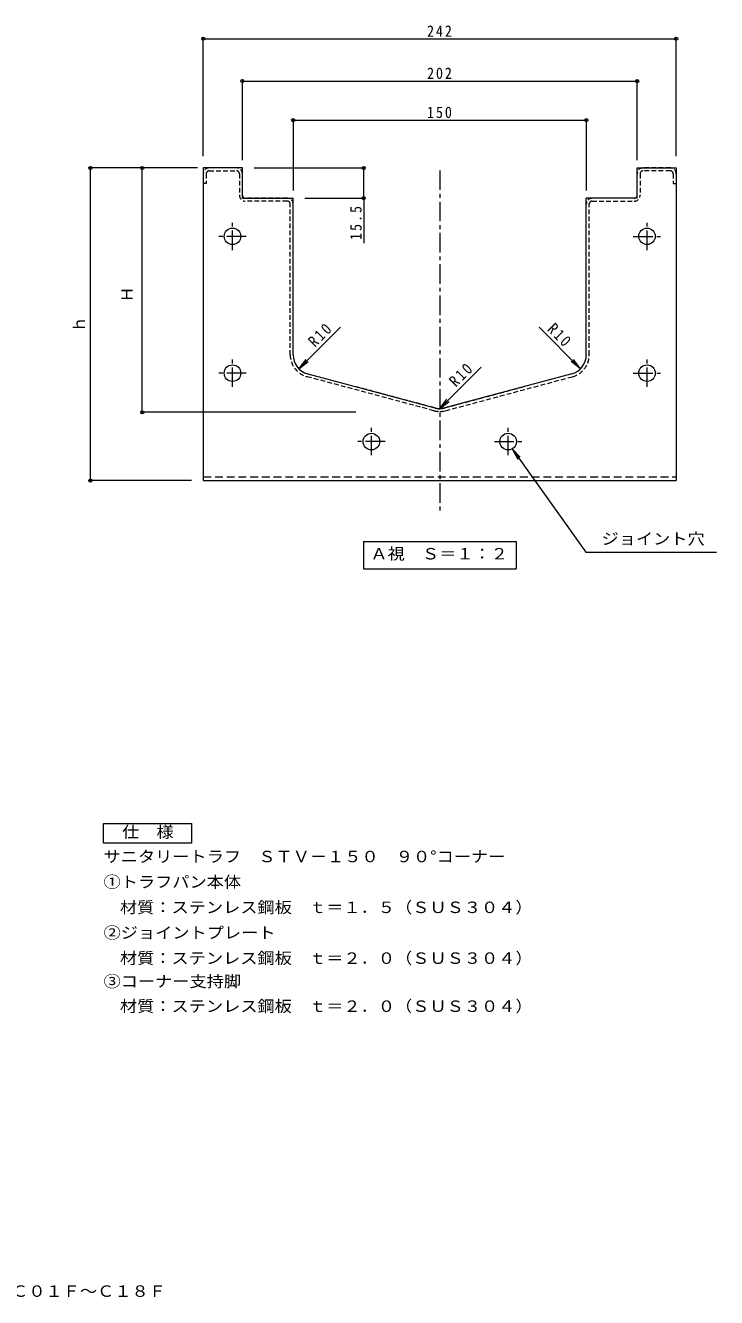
# Model space of a CAD drawing. Units: millimetres on the paper, enlarged 5 times, with parts at other scales. Extents: x -1027 to 1247, y -958 to 973.
# Drawn here: x 363 to 1247, y -958 to 669 of the extents above; entities that cross this region are included whole.
import ezdxf
from ezdxf.enums import TextEntityAlignment as Align

# ---------------------------------------------------------------- set-up
doc = ezdxf.new("R2010")
doc.units = ezdxf.units.MM
doc.header["$LTSCALE"] = 5
doc.header["$PDMODE"] = 32
doc.header["$PDSIZE"] = 4
for name, pattern in [('CHAIN1', [8, 5, -1, 1, -1]), ('DASHED1', [1.8, 1.2, -0.6]), ('DASHED2', [3, 2, -1])]:
    doc.linetypes.add(name, pattern=pattern)
for name, color, linetype, lineweight in [('1-0_1-0ﾚｲﾔ', 3, 'DASHED1', 9), ('1-1_1-1ﾚｲﾔ', 6, 'Continuous', 9), ('1-4_1-4ﾚｲﾔ', 7, 'Continuous', 9), ('1-5_1-5ﾚｲﾔ', 7, 'Continuous', 9), ('3-0', 2, 'Continuous', 9)]:
    doc.layers.add(name, color=color, linetype=linetype, lineweight=lineweight)
doc.layers.add('3-F', color=2, linetype='Continuous')
doc.layers.add('F-F_F-Fﾚｲﾔ', color=2, linetype='Continuous')
doc.styles.add('ＭＳ ゴシック', font='')
doc.styles.get('ＭＳ ゴシック').set_extended_font_data('MS Gothic')

msp = doc.modelspace()

# ---------------------------------------------------------------- linework, layer by layer
at = {"layer": '1-0_1-0ﾚｲﾔ'}
for p, q in [((590.531, 479.241), (590.531, 466.743)), ((594.281, 479.241), (594.281, 466.743)), ((633.03, 486.742), (598.03, 486.742)), ((598.031, 482.991), (633.03, 482.991)), ((636.781, 479.241), (636.781, 451.742)), ((640.531, 451.742), (640.531, 479.241)), ((1145.531, 451.742), (1145.531, 479.241)), ((1149.281, 479.241), (1149.281, 451.742)), ((1188.03, 486.742), (1153.032, 486.742)), ((1188.03, 482.991), (1153.032, 482.991)), ((1191.78, 479.241), (1191.78, 466.743)), ((1195.532, 479.241), (1195.532, 466.743)), ((594.281, 466.743), (590.531, 466.743)), ((1191.78, 466.743), (1195.532, 466.743)), ((698.031, 447.992), (644.281, 447.992)), ((698.031, 444.242), (644.281, 444.242)), ((701.781, 247.549), (701.781, 440.493)), ((705.531, 247.549), (705.531, 440.493)), ((1084.282, 247.549), (1084.282, 440.493)), ((1141.781, 447.992), (1088.031, 447.992)), ((1088.031, 444.242), (1141.781, 444.242)), ((885.592, 176.236), (723.092, 219.778)), ((900.472, 176.236), (1062.972, 219.778)), ((886.563, 179.858), (786.563, 206.653)), ((899.501, 179.858), (999.501, 206.653))]:
    msp.add_line(p, q, dxfattribs=at)
for centre, radius, start, end in [((598.03, 479.241), 7.5, 90, 180), ((598.031, 479.241), 3.75, 90, 180), ((633.03, 479.241), 7.5, 0, 90), ((633.03, 479.241), 3.75, 0, 90), ((1153.032, 479.241), 7.5, 90, 180), ((1153.032, 479.241), 3.75, 90, 180), ((1188.03, 479.241), 7.5, 0, 90), ((1188.03, 479.241), 3.75, 0, 90), ((644.281, 451.742), 7.5, 180, 270), ((644.281, 451.742), 3.75, 180, 270), ((698.031, 440.493), 7.5, 0, 90), ((698.031, 440.493), 3.75, 0, 90), ((1088.031, 440.493), 7.5, 90, 180), ((1088.031, 440.493), 3.75, 90, 180), ((1141.781, 451.742), 7.5, 270, 0), ((1141.781, 451.742), 3.75, 270, 0), ((730.533, 247.549), 28.75, 180, 255.00009), ((1055.531, 247.549), 28.75, 284.99991, 0), ((893.033, 204.006), 25, 254.99973, 269.99718), ((893.031, 204.006), 25, 270.00281, 285.00026), ((893.033, 204.006), 28.75, 255.00009, 269.99791), ((893.031, 204.006), 28.75, 270.00209, 284.99991)]:
    msp.add_arc(centre, radius, start, end, dxfattribs=at)
at = {"layer": '1-1_1-1ﾚｲﾔ'}
for p, q in [((640.531, 486.742), (590.531, 486.742)), ((640.531, 447.992), (640.531, 486.742)), ((1145.531, 447.992), (1145.531, 486.742)), ((640.531, 447.992), (705.531, 447.992)), ((705.53, 247.549), (705.531, 447.992)), ((1145.531, 447.992), (1080.53, 447.992)), ((1080.53, 247.549), (1080.53, 447.992)), ((724.064, 223.401), (893.032, 178.125)), ((1062, 223.401), (893.032, 178.125))]:
    msp.add_line(p, q, dxfattribs=at)
at = {"layer": '1-1_1-1ﾚｲﾔ', "linetype": 'CHAIN1'}
for p, q in [((893.032, 483.571), (893.032, 47.005)), ((627.908, 381.643), (627.908, 416.826)), ((1158.156, 381.643), (1158.156, 416.826)), ((645.499, 399.234), (610.317, 399.234)), ((1140.565, 399.234), (1175.747, 399.234)), ((627.908, 206.652), (627.908, 241.834)), ((1158.156, 206.652), (1158.156, 241.834)), ((645.499, 224.243), (610.317, 224.243)), ((1140.565, 224.243), (1175.747, 224.243)), ((805.532, 119.151), (805.532, 154.333)), ((980.532, 119.151), (980.532, 154.333)), ((823.124, 136.742), (787.941, 136.742)), ((962.94, 136.742), (998.123, 136.742))]:
    msp.add_line(p, q, dxfattribs=at)
at = {"layer": '1-1_1-1ﾚｲﾔ', "linetype": 'DASHED2'}
msp.add_line((590.531, 91.742), (1195.532, 91.742), dxfattribs=at)
at = {"layer": '1-1_1-1ﾚｲﾔ'}
for points in [[(590.531, 486.742), (590.531, 86.741), (1195.532, 86.741)], [(1145.531, 486.742), (1195.532, 486.742), (1195.532, 86.741)]]:
    msp.add_lwpolyline(points, dxfattribs=at)
for centre in [(627.908, 399.234), (1158.156, 399.234), (627.908, 224.243), (1158.156, 224.243), (805.532, 136.742), (980.532, 136.742)]:
    msp.add_circle(centre, 10.625, dxfattribs=at)
for centre, start, end in [((730.534, 247.549), 180.00018, 254.99971), ((1055.53, 247.549), 285.00029, 359.9998)]:
    msp.add_arc(centre, 25, start, end, dxfattribs=at)
at = {"layer": '1-4_1-4ﾚｲﾔ'}
for p, q in [((590.531, 501.742), (590.531, 653.49)), ((590.531, 651.99), (1195.532, 651.99)), ((1195.532, 501.742), (1195.532, 653.49)), ((640.531, 496.577), (640.531, 599.334)), ((640.531, 597.834), (1145.531, 597.834)), ((1145.531, 496.577), (1145.531, 599.334)), ((705.531, 549.334), (705.531, 457.992)), ((705.531, 547.834), (1080.53, 547.834)), ((1080.53, 549.334), (1080.53, 457.992)), ((575.531, 486.742), (444.608, 486.742)), ((446.108, 86.741), (446.108, 486.742)), ((583.03, 486.742), (511.006, 486.742)), ((512.506, 174.242), (512.506, 486.742)), ((655.531, 486.742), (797.266, 486.742)), ((795.766, 447.992), (795.766, 486.742)), ((720.531, 447.992), (797.266, 447.992)), ((795.766, 447.992), (795.766, 390.492)), ((765.889, 282.904), (712.856, 229.871)), ((1020.175, 282.904), (1073.207, 229.871)), ((712.856, 229.871), (721.988, 241.771)), ((712.856, 229.871), (724.757, 239.003)), ((946.065, 232.04), (893.032, 179.007)), ((1073.207, 229.871), (1061.307, 239.003)), ((1073.207, 229.871), (1064.076, 241.771)), ((893.031, 179.006), (902.162, 190.906)), ((893.031, 179.006), (904.931, 188.138)), ((785.754, 174.242), (511.006, 174.242)), ((985.844, 127.541), (996.072, 116.568)), ((985.844, 127.541), (992.883, 114.295)), ((985.844, 127.541), (1080.09, -4.648)), ((575.531, 86.741), (444.608, 86.741)), ((1080.09, -4.648), (1247.124, -4.648))]:
    msp.add_line(p, q, dxfattribs=at)
for p in [(590.531, 651.99), (1195.532, 651.99), (640.531, 597.834), (1145.531, 597.834), (705.531, 547.834), (1080.53, 547.834), (446.108, 486.742), (512.506, 486.742), (795.766, 486.742), (795.766, 447.992), (512.506, 174.242), (446.108, 86.741)]:
    msp.add_point(p, dxfattribs=at)
at = {"layer": '1-5_1-5ﾚｲﾔ'}
for p, q in [((795.282, 9.034), (795.282, -25.966)), ((795.282, 9.034), (990.782, 9.034)), ((990.782, 9.034), (990.782, -25.966)), ((795.282, -25.966), (990.782, -25.966))]:
    msp.add_line(p, q, dxfattribs=at)
at = {"layer": '3-0'}
for p, q in [((462.935, -351.785), (575.436, -351.785)), ((462.935, -376.785), (462.935, -351.785)), ((575.436, -351.785), (575.436, -376.785)), ((575.436, -376.785), (462.935, -376.785))]:
    msp.add_line(p, q, dxfattribs=at)

# ---------------------------------------------------------------- texts
at = {"layer": '1-4_1-4ﾚｲﾔ', "color": 2, "style": 'ＭＳ ゴシック'}
for s, p in [('Ｈ', (504.671, 314.867)), ('ｈ', (443.608, 276.742))]:
    msp.add_text(s, height=14.66, rotation=90, dxfattribs=at).set_placement(p, align=Align.BOTTOM_LEFT)
at = {"layer": '1-4_1-4ﾚｲﾔ', "color": 2, "style": 'ＭＳ ゴシック', "width": 1.1}
msp.add_text('ジョイント穴', height=14.66, dxfattribs=at).set_placement((1099.969, 0.645), align=Align.BOTTOM_LEFT)
at = {"layer": '1-4_1-4ﾚｲﾔ', "color": 2, "char_height": 14.66, "attachment_point": 7, "style": 'ＭＳ ゴシック'}
for s, insert in [('\\T1.27;\\W0.9;242', (876.781, 654.49)), ('\\T1.27;\\W0.9;202', (876.781, 600.334)), ('\\T1.27;\\W0.9;150', (876.781, 550.334))]:
    msp.add_mtext(s, dxfattribs=dict(at, insert=insert))
at = {"layer": '1-4_1-4ﾚｲﾔ', "color": 2, "insert": (793.266, 394.641), "char_height": 14.66, "attachment_point": 7, "rotation": 90, "style": 'ＭＳ ゴシック'}
msp.add_mtext('\\T1.28;\\W0.9;15.5', dxfattribs=at)
at = {"layer": '1-5_1-5ﾚｲﾔ', "color": 2, "style": 'ＭＳ ゴシック', "width": 1.1}
msp.add_text('Ａ視\u3000Ｓ＝１：２', height=14.66, dxfattribs=at).set_placement((804.282, -18.466), align=Align.BOTTOM_LEFT)
at = {"layer": '1-5_1-5ﾚｲﾔ', "color": 2, "char_height": 14.66, "attachment_point": 7, "style": 'ＭＳ ゴシック'}
for insert, rotation in [((733.623, 256.295), 45), ((1029.46, 279.276), 315), ((913.799, 205.431), 45)]:
    msp.add_mtext('\\T1.27;\\W0.9;R10', dxfattribs=dict(at, insert=insert, rotation=rotation))
at = {"layer": '3-F', "style": 'ＭＳ ゴシック', "width": 1.1}
for s, p in [('仕\u3000様', (486.685, -374.285)), ('サニタリートラフ\u3000ＳＴＶ－１５０\u3000９０°コーナー\u3000', (462.935, -405.746)), ('①トラフパン本体', (462.935, -438.245)), ('材質：ステンレス鋼板\u3000ｔ＝１．５（ＳＵＳ３０４）', (483.904, -470.745)), ('②ジョイントプレート', (462.935, -503.245)), ('材質：ステンレス鋼板\u3000ｔ＝２．０（ＳＵＳ３０４）', (483.904, -535.746)), ('③コーナー支持脚', (462.935, -565.427)), ('材質：ステンレス鋼板\u3000ｔ＝２．０（ＳＵＳ３０４）', (483.904, -597.205))]:
    msp.add_text(s, height=14.66, dxfattribs=at).set_placement(p, align=Align.BOTTOM_LEFT)
at = {"layer": 'F-F_F-Fﾚｲﾔ', "style": 'ＭＳ ゴシック', "width": 1.1}
msp.add_text('サニタリートラフ\u3000ＳＴＶ－１５０\u3000９０°コーナー\u3000Ｃ０１Ｆ～Ｃ１８Ｆ', height=14.66, dxfattribs=at).set_placement((-191.25, -961.639), align=Align.BOTTOM_LEFT)

doc.saveas('drawing.dxf')
